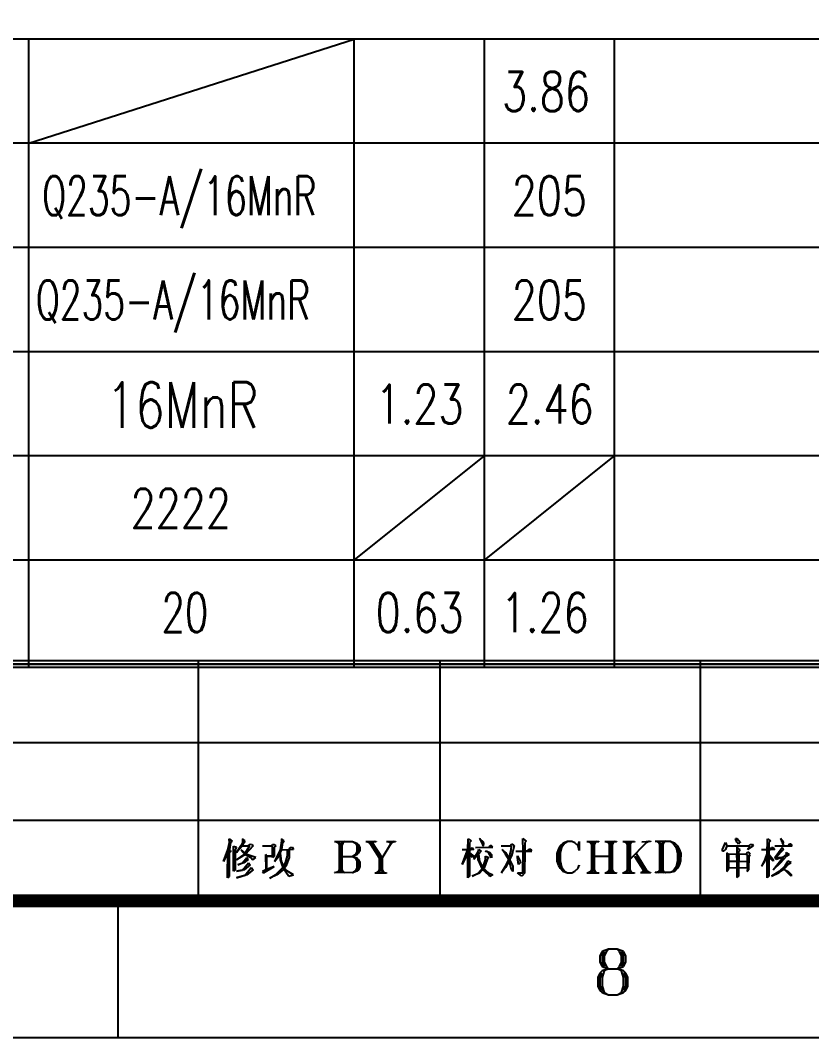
# Model space of a CAD drawing. Extents: x 635 to 1476, y -3 to 591.
# Drawn here: x 1212.8 to 1273.6, y -2.5 to 75.6 of the extents above; entities that cross this region are included whole.
import ezdxf

# ---------------------------------------------------------------- set-up
doc = ezdxf.new("R2010")
doc.units = 0
doc.header["$LTSCALE"] = 3
doc.header["$MEASUREMENT"] = 0
doc.layers.get('0').update_dxf_attribs({"linetype": 'CONTINUOUS'})
for name, color, linetype in [('1', 21, 'CONTINUOUS'), ('2', 253, 'CONTINUOUS'), ('BORDER', 7, 'CONTINUOUS')]:
    doc.layers.add(name, color=color, linetype=linetype)
doc.styles.add('HZTXT', font='romans', dxfattribs={"width": 0.75, "bigfont": 'HZTXT'})

msp = doc.modelspace()

# ---------------------------------------------------------------- linework, layer by layer
at = {"color": 122}
msp.add_line((1103.46444, 26.43889), (1284.37787, 26.43889), dxfattribs=at)
at = {"layer": '1', "color": 122, "linetype": 'ByBlock'}
for p, q in [((1284.37787, 74.14232), (1103.46444, 74.14232)), ((1284.37787, 66.14232), (1103.46444, 66.14232)), ((1284.37787, 58.14232), (1103.46444, 58.14232)), ((1284.37787, 50.14232), (1103.46444, 50.14232)), ((1284.37787, 42.14232), (1103.46444, 42.14232)), ((1284.37787, 34.14232), (1103.46444, 34.14232))]:
    msp.add_line(p, q, dxfattribs=at)
at = {"layer": '1', "color": 122}
for p, q in [((1213.46444, 66.14232), (1238.46444, 74.14232)), ((1238.46444, 34.14232), (1248.46444, 42.14232)), ((1248.46444, 34.14232), (1258.46444, 42.14232))]:
    msp.add_line(p, q, dxfattribs=at)
at = {"layer": '2', "color": 122, "linetype": 'ByBlock'}
msp.add_line((1213.46444, 25.88842), (1213.46444, 74.14232), dxfattribs=at)
at = {"layer": '2', "color": 122}
for p, q in [((1238.46444, 25.88842), (1238.46444, 74.14232)), ((1248.46444, 25.88842), (1248.46444, 74.14232)), ((1258.46444, 25.88842), (1258.46444, 74.14232))]:
    msp.add_line(p, q, dxfattribs=at)
at = {"layer": 'BORDER', "color": 122}
for p, q in [((1285.05536, 26.39654), (1103.46444, 26.39654)), ((1103.46444, 26.14248), (1285.05536, 26.14248)), ((1285.05536, 25.88842), (1103.46444, 25.88842)), ((1107.4237, 26.43889), (1285.05536, 26.43889)), ((1285.05536, 26.14248), (1108.95233, 26.14248)), ((1108.95233, 26.14248), (1285.05536, 26.14248)), ((1108.95233, 26.14248), (1285.05536, 26.14248)), ((1285.05536, 26.14248), (1108.95233, 26.14248)), ((1108.95233, 26.14248), (1285.05536, 26.14248)), ((1226.50921, 7.97707), (1226.50921, 26.43889)), ((1245.05536, 7.97707), (1245.05536, 26.43889)), ((1265.05536, 7.97707), (1265.05536, 26.43889)), ((1104.14193, 20.12969), (1285.05536, 20.12969)), ((1285.05536, 14.15924), (1104.14193, 14.15924)), ((1228.85982, 12.74968), (1229.09695, 12.56467)), ((1228.87259, 12.47269), (1228.85982, 12.74968)), ((1229.09695, 12.56467), (1228.96754, 12.46727)), ((1229.88858, 12.74812), (1229.87232, 12.46326)), ((1230.0888, 12.58427), (1229.88858, 12.74812)), ((1229.9963, 12.46571), (1230.0888, 12.58427)), ((1232.86118, 12.58799), (1232.76519, 11.90757)), ((1232.87989, 12.74887), (1232.86118, 12.58799)), ((1233.08012, 12.58502), (1232.87989, 12.74887)), ((1232.98761, 12.46645), (1233.08012, 12.58502)), ((1236.95504, 12.54485), (1238.32672, 12.54277)), ((1237.05, 12.53943), (1237.30041, 12.42035)), ((1237.17398, 12.54188), (1237.30286, 12.29637)), ((1237.29796, 12.54433), (1237.29433, 10.1439)), ((1237.5169, 12.54136), (1237.51326, 10.14093)), ((1237.73584, 12.53839), (1237.51935, 12.41738)), ((1237.64088, 12.54381), (1237.5218, 12.2934)), ((1238.32672, 12.54277), (1238.5481, 12.41582)), ((1238.32672, 12.54277), (1238.67209, 12.41827)), ((1239.35547, 12.54122), (1240.13626, 12.53476)), ((1239.45043, 12.5358), (1239.70084, 12.41671)), ((1239.57441, 12.53825), (1240.3797, 11.29197)), ((1239.69839, 12.5407), (1240.47466, 11.28655)), ((1239.79335, 12.53528), (1240.59864, 11.289)), ((1240.04131, 12.54018), (1239.7958, 12.41129)), ((1240.13626, 12.53476), (1240.14413, 12.50573)), ((1240.94608, 12.53617), (1241.63192, 12.53513)), ((1241.07007, 12.53862), (1241.29145, 12.41167)), ((1241.50794, 12.53268), (1241.29145, 12.41167)), ((1241.63192, 12.53513), (1241.63979, 12.5061)), ((1247.18892, 11.92264), (1247.21654, 12.74033)), ((1247.21654, 12.74033), (1247.4458, 12.58435)), ((1247.4458, 12.58435), (1247.32427, 12.45792)), ((1248.08442, 12.75748), (1248.32644, 12.32451)), ((1248.41108, 12.4721), (1248.08442, 12.75748)), ((1251.41865, 12.75771), (1251.65577, 12.5727)), ((1251.43038, 11.79488), (1251.41865, 12.75771)), ((1251.65577, 12.5727), (1251.56327, 12.45414)), ((1254.84487, 12.53357), (1254.5044, 12.41011)), ((1254.84487, 12.53357), (1254.62838, 12.41256)), ((1255.18778, 12.53306), (1254.84487, 12.53357)), ((1255.4013, 12.43513), (1255.18778, 12.53306)), ((1255.65416, 12.19207), (1255.74964, 12.52957)), ((1255.74964, 12.52957), (1255.7486, 11.84373)), ((1256.34052, 12.53395), (1257.24529, 12.52994)), ((1256.43548, 12.52853), (1256.67802, 12.43847)), ((1256.55946, 12.53098), (1256.68047, 12.31449)), ((1256.68344, 12.53343), (1256.6798, 10.133)), ((1257.12131, 12.52749), (1256.89696, 12.4355)), ((1256.90238, 12.53046), (1256.89874, 10.13003)), ((1257.02636, 12.53291), (1256.89941, 12.31152)), ((1257.24529, 12.52994), (1257.25316, 12.50091)), ((1257.7122, 12.53187), (1258.61697, 12.52786)), ((1257.80715, 12.52645), (1258.04969, 12.43639)), ((1257.93113, 12.5289), (1258.05214, 12.31241)), ((1258.05511, 12.53135), (1258.05148, 10.13092)), ((1258.49299, 12.52541), (1258.26863, 12.43343)), ((1258.27405, 12.52838), (1258.27041, 10.12795)), ((1258.39803, 12.53083), (1258.27108, 12.30944)), ((1258.61697, 12.52786), (1258.62484, 12.49883)), ((1259.08387, 12.52979), (1259.98864, 12.52578)), ((1259.17882, 12.52437), (1259.42137, 12.43432)), ((1259.30281, 12.52682), (1259.42382, 12.31033)), ((1259.42679, 12.52927), (1259.42315, 10.12884)), ((1259.86466, 12.52333), (1259.64031, 12.43135)), ((1259.64572, 12.5263), (1259.64209, 10.12587)), ((1259.76971, 12.52875), (1259.64276, 12.30736)), ((1259.98864, 12.52578), (1259.99651, 12.49675)), ((1260.5505, 12.52229), (1261.22847, 12.55028)), ((1260.79846, 12.52719), (1260.888, 12.42682)), ((1261.13351, 12.5557), (1260.888, 12.42682)), ((1261.22847, 12.55028), (1261.23634, 12.52125)), ((1261.57138, 12.54976), (1262.72412, 12.55065)), ((1261.69537, 12.55221), (1261.91675, 12.42526)), ((1261.81935, 12.55466), (1261.9192, 12.30128)), ((1261.9143, 12.54924), (1261.91067, 10.14881)), ((1262.16227, 12.55414), (1262.15863, 10.15371)), ((1262.3812, 12.55117), (1262.16472, 12.43016)), ((1262.25722, 12.54872), (1262.16717, 12.30618)), ((1262.72412, 12.55065), (1262.94551, 12.4237)), ((1262.72412, 12.55065), (1263.06949, 12.42615)), ((1267.74689, 12.75935), (1267.87087, 12.7618)), ((1267.85461, 12.47693), (1267.74689, 12.75935)), ((1267.87087, 12.7618), (1268.10258, 12.48183)), ((1270.19298, 11.55278), (1270.21324, 12.74242)), ((1270.21324, 12.74242), (1270.4425, 12.58644)), ((1270.4425, 12.58644), (1270.32097, 12.46001)), ((1271.2051, 12.76202), (1271.32069, 12.45058)), ((1271.43681, 12.48206), (1271.2051, 12.76202)), ((1228.8691, 11.91083), (1228.42722, 11.012)), ((1228.42722, 11.012), (1228.74512, 11.90838)), ((1228.73658, 9.75592), (1228.74512, 11.90838)), ((1228.74512, 11.90838), (1228.87259, 12.47269)), ((1228.74512, 11.90838), (1228.75299, 11.87935)), ((1228.74512, 11.90838), (1228.99553, 11.7893)), ((1228.99553, 11.7893), (1228.86613, 11.6919)), ((1228.96754, 12.46727), (1228.8691, 11.91083)), ((1229.19368, 10.25378), (1229.19925, 12.18731)), ((1229.19925, 12.18731), (1229.20712, 12.15828)), ((1229.19925, 12.18731), (1229.41277, 12.08938)), ((1229.41277, 12.08938), (1229.30697, 11.90489)), ((1229.30697, 11.90489), (1229.32308, 10.35118)), ((1229.42799, 11.68841), (1229.87722, 12.21529)), ((1229.75323, 12.21284), (1229.42799, 11.68841)), ((1229.87232, 12.46326), (1229.75323, 12.21284)), ((1229.77387, 11.90682), (1230.09511, 11.52649)), ((1230.2191, 11.52894), (1229.77387, 11.90682)), ((1229.87722, 12.21529), (1229.9963, 12.46571)), ((1229.87722, 12.21529), (1230.31509, 12.20936)), ((1230.00016, 11.53191), (1230.43907, 12.21181)), ((1230.68704, 12.21671), (1230.09511, 11.52649)), ((1230.31509, 12.20936), (1230.44449, 12.30676)), ((1230.43907, 12.21181), (1230.31509, 12.20936)), ((1230.31509, 12.20936), (1230.32296, 12.18033)), ((1230.44449, 12.30676), (1230.53158, 12.33037)), ((1230.53158, 12.33037), (1230.68704, 12.21671)), ((1231.40977, 12.19451), (1232.09561, 12.19347)), ((1232.09561, 12.19347), (1232.18811, 12.31203)), ((1232.09561, 12.19347), (1232.10348, 12.16444)), ((1232.19056, 12.18805), (1232.09561, 12.19347)), ((1232.1841, 11.40726), (1232.19056, 12.18805)), ((1232.18811, 12.31203), (1232.31209, 12.31448)), ((1232.30913, 12.09555), (1232.30809, 11.40971)), ((1232.43853, 12.19295), (1232.30913, 12.09555)), ((1232.31209, 12.31448), (1232.43853, 12.19295)), ((1232.76519, 11.90757), (1232.32331, 11.00873)), ((1232.68003, 11.41706), (1232.88917, 11.91002)), ((1232.75977, 11.81261), (1232.77499, 11.41164)), ((1232.87729, 11.03427), (1232.75977, 11.81261)), ((1232.88917, 11.91002), (1232.98761, 12.46645)), ((1232.88917, 11.91002), (1233.45102, 11.90653)), ((1233.32704, 11.90408), (1233.33491, 11.87505)), ((1233.32897, 11.43718), (1233.32704, 11.90408)), ((1233.45102, 11.90653), (1233.52779, 12.08315)), ((1233.78607, 11.93504), (1233.45102, 11.90653)), ((1233.45102, 11.90653), (1233.4554, 11.31565)), ((1233.52779, 12.08315), (1233.6808, 12.09347)), ((1233.6808, 12.09347), (1233.78607, 11.93504)), ((1237.30041, 12.42035), (1237.30828, 12.39132)), ((1237.30286, 12.29637), (1237.31073, 12.26734)), ((1237.39537, 12.41493), (1237.42373, 10.24131)), ((1237.51935, 12.41738), (1237.52722, 12.38835)), ((1237.5218, 12.2934), (1237.52967, 12.26437)), ((1238.67105, 11.73244), (1238.5441, 11.51105)), ((1238.5481, 12.41582), (1238.66912, 12.19934)), ((1238.76355, 11.851), (1238.66563, 11.63748)), ((1238.66912, 12.19934), (1238.67105, 11.73244)), ((1238.67209, 12.41827), (1238.76162, 12.3179)), ((1238.67454, 12.29429), (1238.76652, 12.06993)), ((1238.88753, 11.85345), (1238.76058, 11.63206)), ((1238.76162, 12.3179), (1238.8905, 12.07238)), ((1238.76652, 12.06993), (1238.76355, 11.851)), ((1238.8905, 12.07238), (1238.88753, 11.85345)), ((1239.70084, 12.41671), (1239.70871, 12.38769)), ((1239.7958, 12.41129), (1239.80367, 12.38227)), ((1241.29145, 12.41167), (1240.59864, 11.289)), ((1241.29145, 12.41167), (1241.29932, 12.38264)), ((1241.29145, 12.41167), (1241.29932, 12.38264)), ((1246.75105, 11.92858), (1247.18892, 11.92264)), ((1246.75194, 10.77585), (1247.18892, 11.92264)), ((1247.18826, 9.74115), (1247.18892, 11.92264)), ((1247.18892, 11.92264), (1247.19679, 11.89362)), ((1247.18892, 11.92264), (1247.19382, 11.67468)), ((1247.32427, 12.45792), (1247.31291, 11.92509)), ((1247.31291, 11.92509), (1247.43689, 11.92754)), ((1247.31291, 11.92509), (1247.31781, 11.67713)), ((1247.65583, 11.92457), (1247.31291, 11.92509)), ((1247.43689, 11.92754), (1247.52152, 12.07513)), ((1247.52152, 12.07513), (1247.65583, 11.92457)), ((1247.76949, 12.08003), (1249.10426, 12.09912)), ((1247.85308, 11.54179), (1248.00119, 11.80007)), ((1247.99874, 11.92405), (1248.00661, 11.89503)), ((1248.00119, 11.80007), (1247.99874, 11.92405)), ((1247.99874, 11.92405), (1248.22013, 11.7971)), ((1248.22013, 11.7971), (1248.00609, 11.55211)), ((1248.32644, 12.32451), (1248.32889, 12.20053)), ((1248.32889, 12.20053), (1248.4214, 12.31909)), ((1248.32889, 12.20053), (1248.33676, 12.1715)), ((1248.4214, 12.31909), (1248.41108, 12.4721)), ((1248.53402, 11.78871), (1248.658, 11.79116)), ((1248.53402, 11.78871), (1248.54189, 11.75969)), ((1248.77657, 11.69866), (1248.53402, 11.78871)), ((1248.658, 11.79116), (1248.87152, 11.69324)), ((1248.89075, 12.19704), (1248.79824, 12.07848)), ((1248.79824, 12.07848), (1248.80611, 12.04945)), ((1249.01473, 12.19949), (1248.89075, 12.19704)), ((1249.10426, 12.09912), (1249.01473, 12.19949)), ((1249.75862, 12.21419), (1250.44446, 12.21315)), ((1249.83732, 11.92391), (1249.84519, 11.89488)), ((1250.09263, 11.55686), (1249.83732, 11.92391)), ((1249.83732, 11.92391), (1250.09018, 11.68084)), ((1250.32679, 11.15292), (1250.52316, 11.92287)), ((1250.44446, 12.21315), (1250.53696, 12.33171)), ((1250.44446, 12.21315), (1250.45233, 12.18412)), ((1250.53941, 12.20773), (1250.44446, 12.21315)), ((1250.52316, 11.92287), (1250.53941, 12.20773)), ((1250.64959, 11.80134), (1250.53296, 11.42694)), ((1250.53696, 12.33171), (1250.63192, 12.32629)), ((1250.63192, 12.32629), (1250.75835, 12.20476)), ((1250.75835, 12.20476), (1250.64959, 11.80134)), ((1250.86852, 11.79837), (1251.43038, 11.79488)), ((1251.41204, 10.13834), (1251.43038, 11.79488)), ((1251.43038, 11.79488), (1251.43825, 11.76585)), ((1251.55436, 11.79733), (1251.54389, 10.11176)), ((1251.56327, 12.45414), (1251.55436, 11.79733)), ((1251.7733, 11.79436), (1251.55436, 11.79733)), ((1251.55436, 11.79733), (1252.11622, 11.79384)), ((1251.8658, 11.91292), (1251.7733, 11.79436)), ((1252.01881, 11.92324), (1251.8658, 11.91292)), ((1252.11622, 11.79384), (1252.01881, 11.92324)), ((1254.15554, 11.97276), (1254.03104, 11.62739)), ((1254.27952, 11.97521), (1254.15502, 11.62984)), ((1254.28249, 12.19415), (1254.15554, 11.97276)), ((1254.37989, 12.06474), (1254.279, 11.63229)), ((1254.37744, 12.18873), (1254.27952, 11.97521)), ((1254.5044, 12.41011), (1254.28249, 12.19415)), ((1254.62838, 12.41256), (1254.37989, 12.06474)), ((1255.65416, 12.19207), (1255.4013, 12.43513)), ((1255.7486, 11.84373), (1255.65416, 12.19207)), ((1256.67802, 12.43847), (1256.68589, 12.40944)), ((1256.68047, 12.31449), (1256.68834, 12.28546)), ((1256.77297, 12.43305), (1256.77231, 10.25156)), ((1256.89696, 12.4355), (1256.90483, 12.40648)), ((1256.89941, 12.31152), (1256.90728, 12.28249)), ((1258.04969, 12.43639), (1258.05756, 12.40737)), ((1258.05214, 12.31241), (1258.06001, 12.28338)), ((1258.14465, 12.43098), (1258.14398, 10.24948)), ((1258.26863, 12.43343), (1258.2765, 12.4044)), ((1258.27108, 12.30944), (1258.27895, 12.28041)), ((1259.42137, 12.43432), (1259.42924, 12.40529)), ((1259.42382, 12.31033), (1259.43169, 12.28131)), ((1259.51632, 12.4289), (1259.51566, 10.2474)), ((1259.64031, 12.43135), (1259.64817, 12.40232)), ((1259.64276, 12.30736), (1259.65062, 12.27834)), ((1260.888, 12.42682), (1259.64365, 11.15463)), ((1260.888, 12.42682), (1260.89587, 12.39779)), ((1260.888, 12.42682), (1260.89587, 12.39779)), ((1261.91675, 12.42526), (1261.92462, 12.39623)), ((1261.9192, 12.30128), (1261.92707, 12.27225)), ((1262.04074, 12.42771), (1262.04007, 10.24622)), ((1262.16472, 12.43016), (1262.17259, 12.40113)), ((1262.16717, 12.30618), (1262.17504, 12.27715)), ((1262.94551, 12.4237), (1263.19295, 12.08568)), ((1263.06949, 12.42615), (1263.28546, 12.20425)), ((1263.1905, 12.20967), (1263.29036, 11.95628)), ((1263.19295, 12.08568), (1263.28984, 11.61336)), ((1263.28546, 12.20425), (1263.41434, 11.95873)), ((1263.29036, 11.95628), (1263.41382, 11.61581)), ((1263.41434, 11.95873), (1263.5378, 11.61826)), ((1266.75644, 11.92993), (1266.98674, 12.45978)), ((1266.75889, 11.80594), (1266.75644, 11.92993)), ((1266.85384, 11.80053), (1266.75889, 11.80594)), ((1266.97538, 11.92696), (1266.85384, 11.80053)), ((1267.08659, 12.2064), (1266.97538, 11.92696)), ((1266.98674, 12.45978), (1267.08659, 12.2064)), ((1267.08659, 12.2064), (1268.77215, 12.19593)), ((1267.98891, 12.32637), (1267.85461, 12.47693)), ((1267.86196, 12.10499), (1267.85847, 11.54313)), ((1268.00413, 11.9254), (1267.86196, 12.10499)), ((1268.10258, 12.48183), (1267.98891, 12.32637)), ((1268.09909, 11.91998), (1268.00413, 11.9254)), ((1268.00658, 11.80142), (1268.09909, 11.91998)), ((1268.01148, 11.55345), (1268.00658, 11.80142)), ((1268.10258, 12.48183), (1268.11045, 12.45281)), ((1269.11507, 12.19541), (1268.66094, 11.91649)), ((1268.66094, 11.91649), (1268.86711, 12.19051)), ((1268.77215, 12.19593), (1268.86466, 12.3145)), ((1268.77215, 12.19593), (1268.78002, 12.1669)), ((1268.86711, 12.19051), (1268.77215, 12.19593)), ((1268.86466, 12.3145), (1269.01767, 12.32482)), ((1269.01767, 12.32482), (1269.11507, 12.19541)), ((1269.74775, 11.93067), (1270.18563, 11.92473)), ((1270.18496, 9.74324), (1270.18563, 11.92473)), ((1270.18563, 11.92473), (1270.1935, 11.8957)), ((1270.18563, 11.92473), (1270.19053, 11.67677)), ((1270.32097, 12.46001), (1270.30961, 11.92718)), ((1270.30961, 11.92718), (1270.43359, 11.92963)), ((1270.77651, 11.92911), (1270.30961, 11.92718)), ((1270.30961, 11.92718), (1270.31696, 11.55523)), ((1270.43359, 11.92963), (1270.51823, 12.07722)), ((1270.51823, 12.07722), (1270.64221, 12.07967)), ((1270.64221, 12.07967), (1270.77651, 11.92911)), ((1270.75973, 11.30133), (1271.32804, 12.07863)), ((1270.76374, 12.2061), (1272.10639, 12.19616)), ((1271.43332, 11.9202), (1270.85469, 11.29591)), ((1271.32069, 12.45058), (1271.4181, 12.32118)), ((1271.32804, 12.07863), (1271.33591, 12.04961)), ((1271.32804, 12.07863), (1271.43332, 11.9202)), ((1271.4181, 12.32118), (1271.43681, 12.48206)), ((1271.4181, 12.32118), (1271.42597, 12.29215)), ((1271.885, 12.32311), (1271.7925, 12.20455)), ((1271.7925, 12.20455), (1271.80036, 12.17552)), ((1272.00898, 12.32556), (1271.885, 12.32311)), ((1272.10639, 12.19616), (1272.00898, 12.32556)), ((1228.86613, 11.6919), (1228.86598, 9.85332)), ((1229.4245, 11.12655), (1230.00016, 11.53191)), ((1230.09511, 11.52649), (1229.4245, 11.12655)), ((1229.88843, 10.90955), (1230.21613, 11.31)), ((1230.3214, 11.15157), (1229.98338, 10.90413)), ((1230.09511, 11.52649), (1230.53002, 11.30161)), ((1230.21613, 11.31), (1230.224, 11.28097)), ((1230.21613, 11.31), (1230.3214, 11.15157)), ((1230.52757, 11.4256), (1230.2191, 11.52894)), ((1230.90196, 11.30896), (1230.52757, 11.4256)), ((1230.53002, 11.30161), (1230.67219, 11.12202)), ((1230.67219, 11.12202), (1230.90196, 11.30896)), ((1231.64883, 11.5426), (1231.65759, 10.36083)), ((1231.74623, 11.4132), (1231.64883, 11.5426)), ((1231.74623, 11.4132), (1232.1841, 11.40726)), ((1231.75254, 10.35541), (1231.74623, 11.4132)), ((1232.1841, 11.40726), (1231.74623, 11.4132)), ((1232.30809, 11.40971), (1232.17868, 11.3123)), ((1232.17868, 11.3123), (1232.1841, 11.40726)), ((1232.32331, 11.00873), (1232.68003, 11.41706)), ((1232.77499, 11.41164), (1232.75873, 11.12678)), ((1232.75873, 11.12678), (1232.89006, 10.75728)), ((1233.077, 10.5275), (1232.87729, 11.03427)), ((1233.19363, 10.9019), (1233.32897, 11.43718)), ((1233.4554, 11.31565), (1233.31761, 10.90435)), ((1237.51779, 11.38863), (1238.32761, 11.39004)), ((1238.66808, 11.5135), (1238.32761, 11.39004)), ((1238.5441, 11.51105), (1238.32761, 11.39004)), ((1238.32761, 11.39004), (1238.54113, 11.29211)), ((1238.32761, 11.39004), (1238.66511, 11.29456)), ((1238.32761, 11.39004), (1238.33548, 11.36101)), ((1238.32761, 11.39004), (1238.33548, 11.36101)), ((1238.54113, 11.29211), (1238.67001, 11.0466)), ((1238.66511, 11.29456), (1238.76251, 11.16516)), ((1238.66563, 11.63748), (1238.6735, 11.60845)), ((1238.67001, 11.0466), (1238.66652, 10.48474)), ((1238.66756, 11.17058), (1238.75954, 10.94622)), ((1238.76058, 11.63206), (1238.66808, 11.5135)), ((1238.75954, 10.94622), (1238.78805, 10.61118)), ((1238.76251, 11.16516), (1238.88353, 10.94867)), ((1238.88353, 10.94867), (1238.88301, 10.60576)), ((1240.3797, 11.29197), (1240.38059, 10.13923)), ((1240.47466, 11.28655), (1240.50212, 10.26566)), ((1240.59864, 11.289), (1240.60651, 11.25997)), ((1240.59864, 11.289), (1240.59953, 10.13626)), ((1247.19382, 11.67468), (1246.75194, 10.77585)), ((1247.31781, 11.67713), (1247.30979, 9.86758)), ((1247.54409, 11.30221), (1247.31781, 11.67713)), ((1247.31781, 11.67713), (1247.6366, 11.42078)), ((1247.6366, 11.42078), (1247.54409, 11.30221)), ((1248.00609, 11.55211), (1247.64937, 11.14378)), ((1247.64937, 11.14378), (1247.85308, 11.54179)), ((1247.99229, 11.14326), (1248.00609, 11.55211)), ((1248.32875, 10.36195), (1247.99229, 11.14326)), ((1248.00609, 11.55211), (1248.08969, 11.01386)), ((1248.08969, 11.01386), (1248.34745, 10.52283)), ((1248.34745, 10.52283), (1248.55414, 11.13977)), ((1248.67812, 11.14222), (1248.44241, 10.51741)), ((1248.54137, 11.41677), (1248.79179, 11.29769)), ((1248.55414, 11.13977), (1248.54137, 11.41677)), ((1248.79179, 11.29769), (1248.67812, 11.14222)), ((1249.01072, 11.29472), (1248.77657, 11.69866)), ((1248.87152, 11.69324), (1249.00582, 11.54268)), ((1249.00582, 11.54268), (1249.01072, 11.29472)), ((1250.08862, 10.65209), (1250.32679, 11.15292)), ((1250.09018, 11.68084), (1250.31647, 11.30593)), ((1250.53296, 11.42694), (1250.09107, 10.5281)), ((1250.32679, 11.15292), (1250.09263, 11.55686)), ((1250.31647, 11.30593), (1250.5216, 10.89411)), ((1250.42909, 10.77555), (1250.32679, 11.15292)), ((1250.99986, 11.42887), (1251.00773, 11.39984)), ((1251.00231, 11.30489), (1250.99986, 11.42887)), ((1250.99986, 11.42887), (1251.20498, 11.01706)), ((1251.0859, 10.76664), (1251.00231, 11.30489)), ((1251.20498, 11.01706), (1251.20743, 10.89307)), ((1254.03104, 11.62739), (1254.03542, 11.03651)), ((1254.03542, 11.03651), (1254.15888, 10.69604)), ((1254.15502, 11.62984), (1254.1594, 11.03896)), ((1254.1594, 11.03896), (1254.28286, 10.69849)), ((1254.279, 11.63229), (1254.28338, 11.04141)), ((1254.28338, 11.04141), (1254.3724, 10.59812)), ((1256.8954, 11.40675), (1258.04814, 11.40764)), ((1258.04814, 11.40764), (1258.05601, 11.37861)), ((1259.64365, 11.15463), (1259.65152, 11.1256)), ((1259.98167, 11.40207), (1260.78696, 10.15579)), ((1260.10565, 11.40452), (1260.88191, 10.15037)), ((1260.10862, 11.62346), (1261.00589, 10.15282)), ((1263.28635, 11.05151), (1263.19333, 10.59003)), ((1263.41033, 11.05396), (1263.28583, 10.70859)), ((1263.28984, 11.61336), (1263.28635, 11.05151)), ((1263.53431, 11.05641), (1263.40981, 10.71104)), ((1263.41382, 11.61581), (1263.41033, 11.05396)), ((1263.5378, 11.61826), (1263.53431, 11.05641)), ((1267.07523, 11.67357), (1267.08889, 10.24384)), ((1267.20166, 11.55204), (1267.07523, 11.67357)), ((1267.1903, 11.01921), (1267.87614, 11.01818)), ((1267.2001, 10.52329), (1267.1903, 11.01921)), ((1267.20166, 11.55204), (1267.2001, 10.52329)), ((1267.85847, 11.54313), (1267.20166, 11.55204)), ((1267.85847, 11.54313), (1267.84904, 10.54341)), ((1267.87614, 11.01818), (1267.85847, 11.54313)), ((1268.01148, 11.55345), (1268.00012, 11.02063)), ((1268.00012, 11.02063), (1268.65693, 11.01172)), ((1268.00992, 10.5247), (1268.01148, 11.55345)), ((1268.54431, 11.54209), (1268.01148, 11.55345)), ((1268.65797, 11.69755), (1268.54431, 11.54209)), ((1268.66829, 11.54454), (1268.54431, 11.54209)), ((1268.54431, 11.54209), (1268.55218, 11.51307)), ((1268.65693, 11.01172), (1268.65886, 10.54482)), ((1268.78195, 11.7), (1268.65797, 11.69755)), ((1268.65886, 10.54482), (1268.66829, 11.54454)), ((1268.77201, 10.35736), (1268.79472, 11.42301)), ((1268.88723, 11.54157), (1268.78195, 11.7)), ((1268.79472, 11.42301), (1268.88723, 11.54157)), ((1269.98926, 11.15478), (1269.75109, 10.65395)), ((1269.75109, 10.65395), (1269.99171, 11.0308)), ((1270.19053, 11.67677), (1269.98926, 11.15478)), ((1269.99171, 11.0308), (1270.19298, 11.55278)), ((1270.31696, 11.55523), (1270.30649, 9.86967)), ((1270.52209, 11.14342), (1270.31696, 11.55523)), ((1270.31696, 11.55523), (1270.64607, 11.14587)), ((1270.64852, 11.02189), (1270.52209, 11.14342)), ((1270.63961, 10.36508), (1271.40867, 11.32145)), ((1270.64607, 11.14587), (1270.64852, 11.02189)), ((1270.865, 11.1429), (1270.75973, 11.30133)), ((1270.85469, 11.29591), (1271.40867, 11.32145)), ((1271.40867, 11.32145), (1270.865, 11.1429)), ((1271.66205, 11.4213), (1271.21282, 10.89442)), ((1271.40867, 11.32145), (1271.6596, 11.54529)), ((1271.77223, 11.01491), (1271.53161, 10.63806)), ((1271.64929, 11.6983), (1271.87854, 11.54232)), ((1271.6596, 11.54529), (1271.64929, 11.6983)), ((1271.87854, 11.54232), (1271.66205, 11.4213)), ((1272.01477, 10.92486), (1271.77223, 11.01491)), ((1229.32308, 10.35118), (1229.19368, 10.25378)), ((1230.00892, 10.35014), (1229.41262, 10.25081)), ((1229.41262, 10.25081), (1229.88494, 10.34769)), ((1229.5268, 10.74919), (1229.88843, 10.90955)), ((1229.98338, 10.90413), (1229.5268, 10.74919)), ((1229.88494, 10.34769), (1230.3263, 10.90361)), ((1230.4606, 10.75305), (1230.00892, 10.35014)), ((1230.0822, 9.96491), (1230.55259, 10.52869)), ((1230.69476, 10.3491), (1230.20618, 9.96736)), ((1230.3263, 10.90361), (1230.33417, 10.87458)), ((1230.3263, 10.90361), (1230.4606, 10.75305)), ((1230.55259, 10.52869), (1230.56046, 10.49966)), ((1230.55259, 10.52869), (1230.69476, 10.3491)), ((1231.65759, 10.36083), (1231.41207, 10.23195)), ((1231.41207, 10.23195), (1231.50161, 10.13158)), ((1231.50161, 10.13158), (1232.30163, 10.62892)), ((1232.30163, 10.62892), (1231.65759, 10.36083)), ((1231.65759, 10.36083), (1231.75254, 10.35541)), ((1232.4167, 9.97456), (1232.98204, 10.53292)), ((1233.00023, 10.35089), (1232.51165, 9.96914)), ((1232.89006, 10.75728), (1232.98204, 10.53292)), ((1232.98204, 10.53292), (1233.19363, 10.9019)), ((1232.98204, 10.53292), (1233.44004, 9.87805)), ((1233.19853, 10.65394), (1233.00023, 10.35089)), ((1233.21917, 10.34792), (1233.077, 10.5275)), ((1233.31761, 10.90435), (1233.19853, 10.65394)), ((1233.53009, 10.12059), (1233.21917, 10.34792)), ((1237.29975, 10.23886), (1237.07539, 10.14687)), ((1237.2973, 10.36284), (1237.17034, 10.14145)), ((1237.42373, 10.24131), (1237.4316, 10.21228)), ((1237.51623, 10.35987), (1237.63724, 10.14338)), ((1237.51868, 10.23589), (1237.76123, 10.14583)), ((1238.66355, 10.26581), (1238.32308, 10.14234)), ((1238.53957, 10.26336), (1238.32308, 10.14234)), ((1238.66652, 10.48474), (1238.53957, 10.26336)), ((1238.79295, 10.36321), (1238.66355, 10.26581)), ((1238.78805, 10.61118), (1238.66897, 10.36076)), ((1238.66897, 10.36076), (1238.67684, 10.33173)), ((1238.88301, 10.60576), (1238.79295, 10.36321)), ((1240.37814, 10.26321), (1240.16166, 10.1422)), ((1240.38356, 10.35816), (1240.25661, 10.13678)), ((1240.50212, 10.26566), (1240.50999, 10.23663)), ((1240.59708, 10.26024), (1240.84749, 10.14116)), ((1240.6025, 10.35519), (1240.72351, 10.13871)), ((1247.99073, 10.11451), (1248.34745, 10.52283)), ((1248.44241, 10.51741), (1248.08568, 10.10909)), ((1248.77397, 9.98407), (1248.32875, 10.36195)), ((1248.34745, 10.52283), (1248.76365, 10.13708)), ((1249.76338, 10.12765), (1250.08862, 10.65209)), ((1250.09107, 10.5281), (1249.76338, 10.12765)), ((1250.53927, 10.36916), (1250.42909, 10.77555)), ((1250.5216, 10.89411), (1250.65048, 10.6486)), ((1250.63667, 10.23975), (1250.53927, 10.36916)), ((1250.65048, 10.6486), (1250.63667, 10.23975)), ((1251.20743, 10.89307), (1251.0859, 10.76664)), ((1254.15888, 10.69604), (1254.27989, 10.47955)), ((1254.27989, 10.47955), (1254.49586, 10.25765)), ((1254.28286, 10.69849), (1254.37485, 10.47413)), ((1254.3724, 10.59812), (1254.61984, 10.2601)), ((1254.37485, 10.47413), (1254.38272, 10.44511)), ((1254.49586, 10.25765), (1254.84123, 10.13315)), ((1254.61984, 10.2601), (1254.84123, 10.13315)), ((1255.18415, 10.13263), (1255.40063, 10.25364)), ((1255.40063, 10.25364), (1255.65157, 10.47747)), ((1255.65157, 10.47747), (1255.74162, 10.72002)), ((1255.74162, 10.72002), (1255.74949, 10.69099)), ((1256.67735, 10.25698), (1256.43184, 10.1281)), ((1256.6749, 10.38096), (1256.55582, 10.13055)), ((1256.77231, 10.25156), (1256.78018, 10.22253)), ((1256.89384, 10.37799), (1257.02272, 10.13248)), ((1256.89629, 10.25401), (1257.11768, 10.12706)), ((1258.04903, 10.2549), (1257.80351, 10.12602)), ((1258.04658, 10.37888), (1257.9275, 10.12847)), ((1258.14398, 10.24948), (1258.15185, 10.22045)), ((1258.26551, 10.37591), (1258.3944, 10.1304)), ((1258.26796, 10.25193), (1258.48935, 10.12498)), ((1259.4207, 10.25282), (1259.17519, 10.12394)), ((1259.41825, 10.37681), (1259.29917, 10.12639)), ((1259.51566, 10.2474), (1259.52353, 10.21838)), ((1259.63719, 10.37384), (1259.76607, 10.12832)), ((1259.63964, 10.24985), (1259.86102, 10.1229)), ((1260.44404, 10.15631), (1261.22483, 10.14985)), ((1260.78993, 10.37473), (1260.53899, 10.15089)), ((1260.78696, 10.15579), (1260.79483, 10.12676)), ((1260.78993, 10.37473), (1261.12987, 10.15527)), ((1261.12987, 10.15527), (1261.13774, 10.12624)), ((1261.91609, 10.24377), (1261.69173, 10.15178)), ((1261.91364, 10.36775), (1261.81571, 10.15423)), ((1261.81571, 10.15423), (1261.82358, 10.1252)), ((1262.04007, 10.24622), (1262.04794, 10.21719)), ((1262.15863, 10.15371), (1262.1665, 10.12468)), ((1262.1616, 10.37265), (1262.25358, 10.14829)), ((1262.16405, 10.24867), (1262.37757, 10.15074)), ((1263.06882, 10.24466), (1262.72049, 10.15022)), ((1262.94484, 10.24221), (1262.72049, 10.15022)), ((1263.19333, 10.59003), (1262.94484, 10.24221)), ((1263.28286, 10.48965), (1263.06882, 10.24466)), ((1263.28583, 10.70859), (1263.18791, 10.49507)), ((1263.18791, 10.49507), (1263.19578, 10.46604)), ((1263.40981, 10.71104), (1263.28286, 10.48965)), ((1267.08889, 10.24384), (1267.21042, 10.37028)), ((1267.2001, 10.52329), (1267.84904, 10.54341)), ((1267.21042, 10.37028), (1267.2001, 10.52329)), ((1267.84904, 10.54341), (1267.84259, 9.76261)), ((1267.84904, 10.54341), (1268.00992, 10.5247)), ((1268.00102, 9.86789), (1268.00992, 10.5247)), ((1268.00992, 10.5247), (1268.65886, 10.54482)), ((1268.65886, 10.54482), (1268.65047, 10.23093)), ((1268.65047, 10.23093), (1268.77201, 10.35736)), ((1271.10896, 10.24303), (1270.52543, 9.8667)), ((1271.21282, 10.89442), (1270.63961, 10.36508)), ((1271.10354, 10.14807), (1271.4204, 10.35862)), ((1271.53161, 10.63806), (1271.10896, 10.24303)), ((1271.4204, 10.35862), (1271.77713, 10.76695)), ((1271.54438, 10.36107), (1271.55225, 10.33204)), ((1272.02108, 9.86707), (1271.54438, 10.36107)), ((1271.54438, 10.36107), (1271.7948, 10.24199)), ((1271.77713, 10.76695), (1272.01477, 10.92486)), ((1271.77713, 10.76695), (1271.785, 10.73792)), ((1271.7948, 10.24199), (1272.01863, 9.99105)), ((1228.86598, 9.85332), (1228.73658, 9.75592)), ((1230.20618, 9.96736), (1229.42242, 9.75488)), ((1229.42242, 9.75488), (1230.0822, 9.96491)), ((1231.98373, 9.73253), (1232.4167, 9.97456)), ((1232.51165, 9.96914), (1231.98373, 9.73253)), ((1233.44004, 9.87805), (1233.78838, 9.97248)), ((1233.78838, 9.97248), (1233.53009, 10.12059)), ((1236.95141, 10.14442), (1236.95928, 10.11539)), ((1238.32308, 10.14234), (1236.95141, 10.14442)), ((1237.07539, 10.14687), (1237.08326, 10.11784)), ((1237.17034, 10.14145), (1237.17821, 10.11243)), ((1237.29433, 10.1439), (1237.3022, 10.11488)), ((1237.51326, 10.14093), (1237.52113, 10.11191)), ((1237.63724, 10.14338), (1237.64511, 10.11436)), ((1237.76123, 10.14583), (1237.7691, 10.11681)), ((1238.32308, 10.14234), (1238.33095, 10.11332)), ((1240.03767, 10.13975), (1240.94245, 10.13574)), ((1240.16166, 10.1422), (1240.16953, 10.11317)), ((1240.25661, 10.13678), (1240.26448, 10.10775)), ((1240.38059, 10.13923), (1240.38846, 10.1102)), ((1240.59953, 10.13626), (1240.6074, 10.10723)), ((1240.72351, 10.13871), (1240.73138, 10.10968)), ((1240.84749, 10.14116), (1240.85536, 10.11213)), ((1240.94245, 10.13574), (1240.95032, 10.10671)), ((1247.30979, 9.86758), (1247.18826, 9.74115)), ((1247.52873, 9.86461), (1247.99073, 10.11451)), ((1248.08568, 10.10909), (1247.52873, 9.86461)), ((1248.76365, 10.13708), (1249.11689, 9.98355)), ((1248.87137, 9.85467), (1248.77397, 9.98407)), ((1249.11689, 9.98355), (1248.87137, 9.85467)), ((1251.01107, 10.12312), (1251.41204, 10.13834)), ((1251.20343, 9.9883), (1251.01107, 10.12312)), ((1251.32986, 9.86677), (1251.20343, 9.9883)), ((1251.54389, 10.11176), (1251.32986, 9.86677)), ((1254.84123, 10.13315), (1254.8491, 10.10412)), ((1254.84123, 10.13315), (1255.18415, 10.13263)), ((1256.33688, 10.13352), (1257.24166, 10.12951)), ((1256.43184, 10.1281), (1256.43971, 10.09907)), ((1256.55582, 10.13055), (1256.56369, 10.10152)), ((1256.6798, 10.133), (1256.68767, 10.10397)), ((1256.89874, 10.13003), (1256.90661, 10.101)), ((1257.02272, 10.13248), (1257.03059, 10.10345)), ((1257.11768, 10.12706), (1257.12555, 10.09803)), ((1257.24166, 10.12951), (1257.24953, 10.10048)), ((1257.70856, 10.13144), (1258.61333, 10.12743)), ((1257.80351, 10.12602), (1257.81138, 10.09699)), ((1257.9275, 10.12847), (1257.93536, 10.09944)), ((1258.05148, 10.13092), (1258.05935, 10.10189)), ((1258.27041, 10.12795), (1258.27828, 10.09892)), ((1258.3944, 10.1304), (1258.40227, 10.10137)), ((1258.48935, 10.12498), (1258.49722, 10.09595)), ((1258.61333, 10.12743), (1258.6212, 10.0984)), ((1259.08023, 10.12936), (1259.98501, 10.12535)), ((1259.17519, 10.12394), (1259.18306, 10.09491)), ((1259.29917, 10.12639), (1259.30704, 10.09736)), ((1259.42315, 10.12884), (1259.43102, 10.09981)), ((1259.64209, 10.12587), (1259.64996, 10.09684)), ((1259.76607, 10.12832), (1259.77394, 10.09929)), ((1259.86102, 10.1229), (1259.86889, 10.09387)), ((1259.98501, 10.12535), (1259.99288, 10.09632)), ((1260.53899, 10.15089), (1260.54686, 10.12186)), ((1260.88191, 10.15037), (1260.88978, 10.12134)), ((1261.00589, 10.15282), (1261.01376, 10.12379)), ((1261.22483, 10.14985), (1261.2327, 10.12082)), ((1262.72049, 10.15022), (1261.56775, 10.14933)), ((1261.56775, 10.14933), (1261.57562, 10.1203)), ((1261.69173, 10.15178), (1261.6996, 10.12275)), ((1261.91067, 10.14881), (1261.91854, 10.11978)), ((1262.25358, 10.14829), (1262.26145, 10.11926)), ((1262.37757, 10.15074), (1262.38544, 10.12171)), ((1262.72049, 10.15022), (1262.72835, 10.1212)), ((1267.84259, 9.76261), (1268.00102, 9.86789)), ((1270.30649, 9.86967), (1270.18496, 9.74324)), ((1270.52543, 9.8667), (1271.10354, 10.14807)), ((1272.01863, 9.99105), (1272.02108, 9.86707)), ((1220.2913, 7.97707), (1220.2913, -2.52293)), ((1257.51131, 4.09872), (1257.32949, 3.76537)), ((1257.99619, 4.28055), (1257.51131, 4.09872)), ((1257.66284, 4.09872), (1257.51131, 3.76537)), ((1257.84466, 4.09872), (1257.66284, 3.76537)), ((1257.99619, 4.28055), (1257.84466, 4.09872)), ((1258.66289, 4.28055), (1257.99619, 4.28055)), ((1257.99619, 4.28055), (1258.02649, 4.28055)), ((1259.14776, 4.09872), (1258.66289, 4.28055)), ((1258.84471, 4.09872), (1258.66289, 4.28055)), ((1258.66289, 4.28055), (1258.69319, 4.28055)), ((1258.99624, 3.76537), (1258.84471, 4.09872)), ((1259.14776, 3.76537), (1258.99624, 4.09872)), ((1258.99624, 4.09872), (1259.02654, 4.09872)), ((1259.32959, 3.76537), (1259.14776, 4.09872)), ((1257.32949, 3.76537), (1257.32949, 3.2805)), ((1257.32949, 3.2805), (1257.51131, 2.94715)), ((1257.51131, 3.76537), (1257.51131, 3.2805)), ((1257.51131, 3.2805), (1257.66284, 2.94715)), ((1257.66284, 3.76537), (1257.66284, 3.2805)), ((1257.66284, 3.2805), (1257.84466, 2.94715)), ((1258.84471, 2.94715), (1258.99624, 3.2805)), ((1258.99624, 3.2805), (1258.99624, 3.76537)), ((1258.99624, 2.94715), (1259.14776, 3.2805)), ((1259.14776, 3.2805), (1259.14776, 3.76537)), ((1259.14776, 2.94715), (1259.32959, 3.2805)), ((1259.32959, 3.2805), (1259.32959, 3.76537)), ((1257.32949, 2.43197), (1257.17796, 2.09862)), ((1257.51131, 2.6138), (1257.32949, 2.43197)), ((1257.51131, 2.43197), (1257.32949, 2.09862)), ((1257.51131, 2.94715), (1257.99619, 2.76532)), ((1257.99619, 2.76532), (1257.51131, 2.6138)), ((1257.66284, 2.6138), (1257.51131, 2.09862)), ((1257.66284, 2.94715), (1257.69314, 2.94715)), ((1257.99619, 2.76532), (1257.66284, 2.6138)), ((1257.84466, 2.94715), (1257.99619, 2.76532)), ((1257.99619, 2.76532), (1258.66289, 2.76532)), ((1257.99619, 2.76532), (1258.02649, 2.76532)), ((1258.66289, 2.76532), (1259.14776, 2.94715)), ((1258.66289, 2.76532), (1258.84471, 2.94715)), ((1259.14776, 2.6138), (1258.66289, 2.76532)), ((1258.66289, 2.76532), (1258.69319, 2.76532)), ((1258.99624, 2.6138), (1258.66289, 2.76532)), ((1258.66289, 2.76532), (1258.69319, 2.76532)), ((1259.14776, 2.09862), (1258.99624, 2.6138)), ((1259.32959, 2.43197), (1259.14776, 2.6138)), ((1259.32959, 2.09862), (1259.14776, 2.43197)), ((1259.14776, 2.43197), (1259.17806, 2.43197)), ((1259.48111, 2.09862), (1259.32959, 2.43197)), ((1257.17796, 2.09862), (1257.17796, 1.43192)), ((1257.32949, 2.09862), (1257.32949, 1.43192)), ((1257.51131, 2.09862), (1257.51131, 1.43192)), ((1259.14776, 1.43192), (1259.14776, 2.09862)), ((1259.32959, 1.43192), (1259.32959, 2.09862)), ((1259.48111, 1.43192), (1259.48111, 2.09862)), ((1257.17796, 1.43192), (1257.32949, 1.09857)), ((1257.32949, 1.43192), (1257.51131, 1.09857)), ((1257.32949, 1.09857), (1257.51131, 0.94705)), ((1257.51131, 1.43192), (1257.66284, 0.94705)), ((1257.51131, 1.09857), (1257.54162, 1.09857)), ((1257.51131, 0.94705), (1257.99619, 0.76522)), ((1257.66284, 0.94705), (1257.99619, 0.76522)), ((1258.66289, 0.76522), (1259.14776, 0.94705)), ((1258.66289, 0.76522), (1258.99624, 0.94705)), ((1258.99624, 0.94705), (1259.14776, 1.43192)), ((1259.14776, 1.09857), (1259.32959, 1.43192)), ((1259.14776, 0.94705), (1259.32959, 1.09857)), ((1259.32959, 1.09857), (1259.48111, 1.43192)), ((1257.99619, 0.76522), (1258.66289, 0.76522)), ((1257.99619, 0.76522), (1258.02649, 0.76522)), ((634.7913, -2.52293), (1475.7913, -2.52293))]:
    msp.add_line(p, q, dxfattribs=at)
at = {"layer": 'BORDER', "color": 122, "const_width": 1}
msp.add_lwpolyline([(660.2913, 7.97707), (1465.2913, 7.97707), (1465.2913, 580.97707), (660.2913, 580.97707)], close=True, dxfattribs=at)

# ---------------------------------------------------------------- texts
at = {"layer": '1', "color": 122, "linetype": 'ByBlock', "style": 'HZTXT'}
for s, height, width, p in [('3.86', 3, 0.75, (1249.82362, 68.6171)), ('Q235-A/16MnR', 3, 0.65, (1214.48993, 60.6171)), ('205', 3, 0.75, (1250.55676, 60.6171)), ('Q235-A/16MnR', 3, 0.65, (1214.00086, 52.6171)), ('205', 3, 0.75, (1250.55676, 52.6171)), ('16MnR', 3.5, 0.75, (1219.40075, 44.29763)), ('1.23', 3, 0.75, (1240.10398, 44.6171)), ('2.46', 3, 0.75, (1250.10398, 44.6171)), ('2222', 3, 0.75, (1221.28164, 36.6171)), ('20', 3, 0.7, (1223.65028, 28.6171)), ('0.63', 3, 0.75, (1240.10398, 28.6171)), ('1.26', 3, 0.75, (1249.72467, 28.6171))]:
    msp.add_text(s, height=height, dxfattribs=dict(at, width=width)).set_placement(p)

doc.saveas('drawing.dxf')
